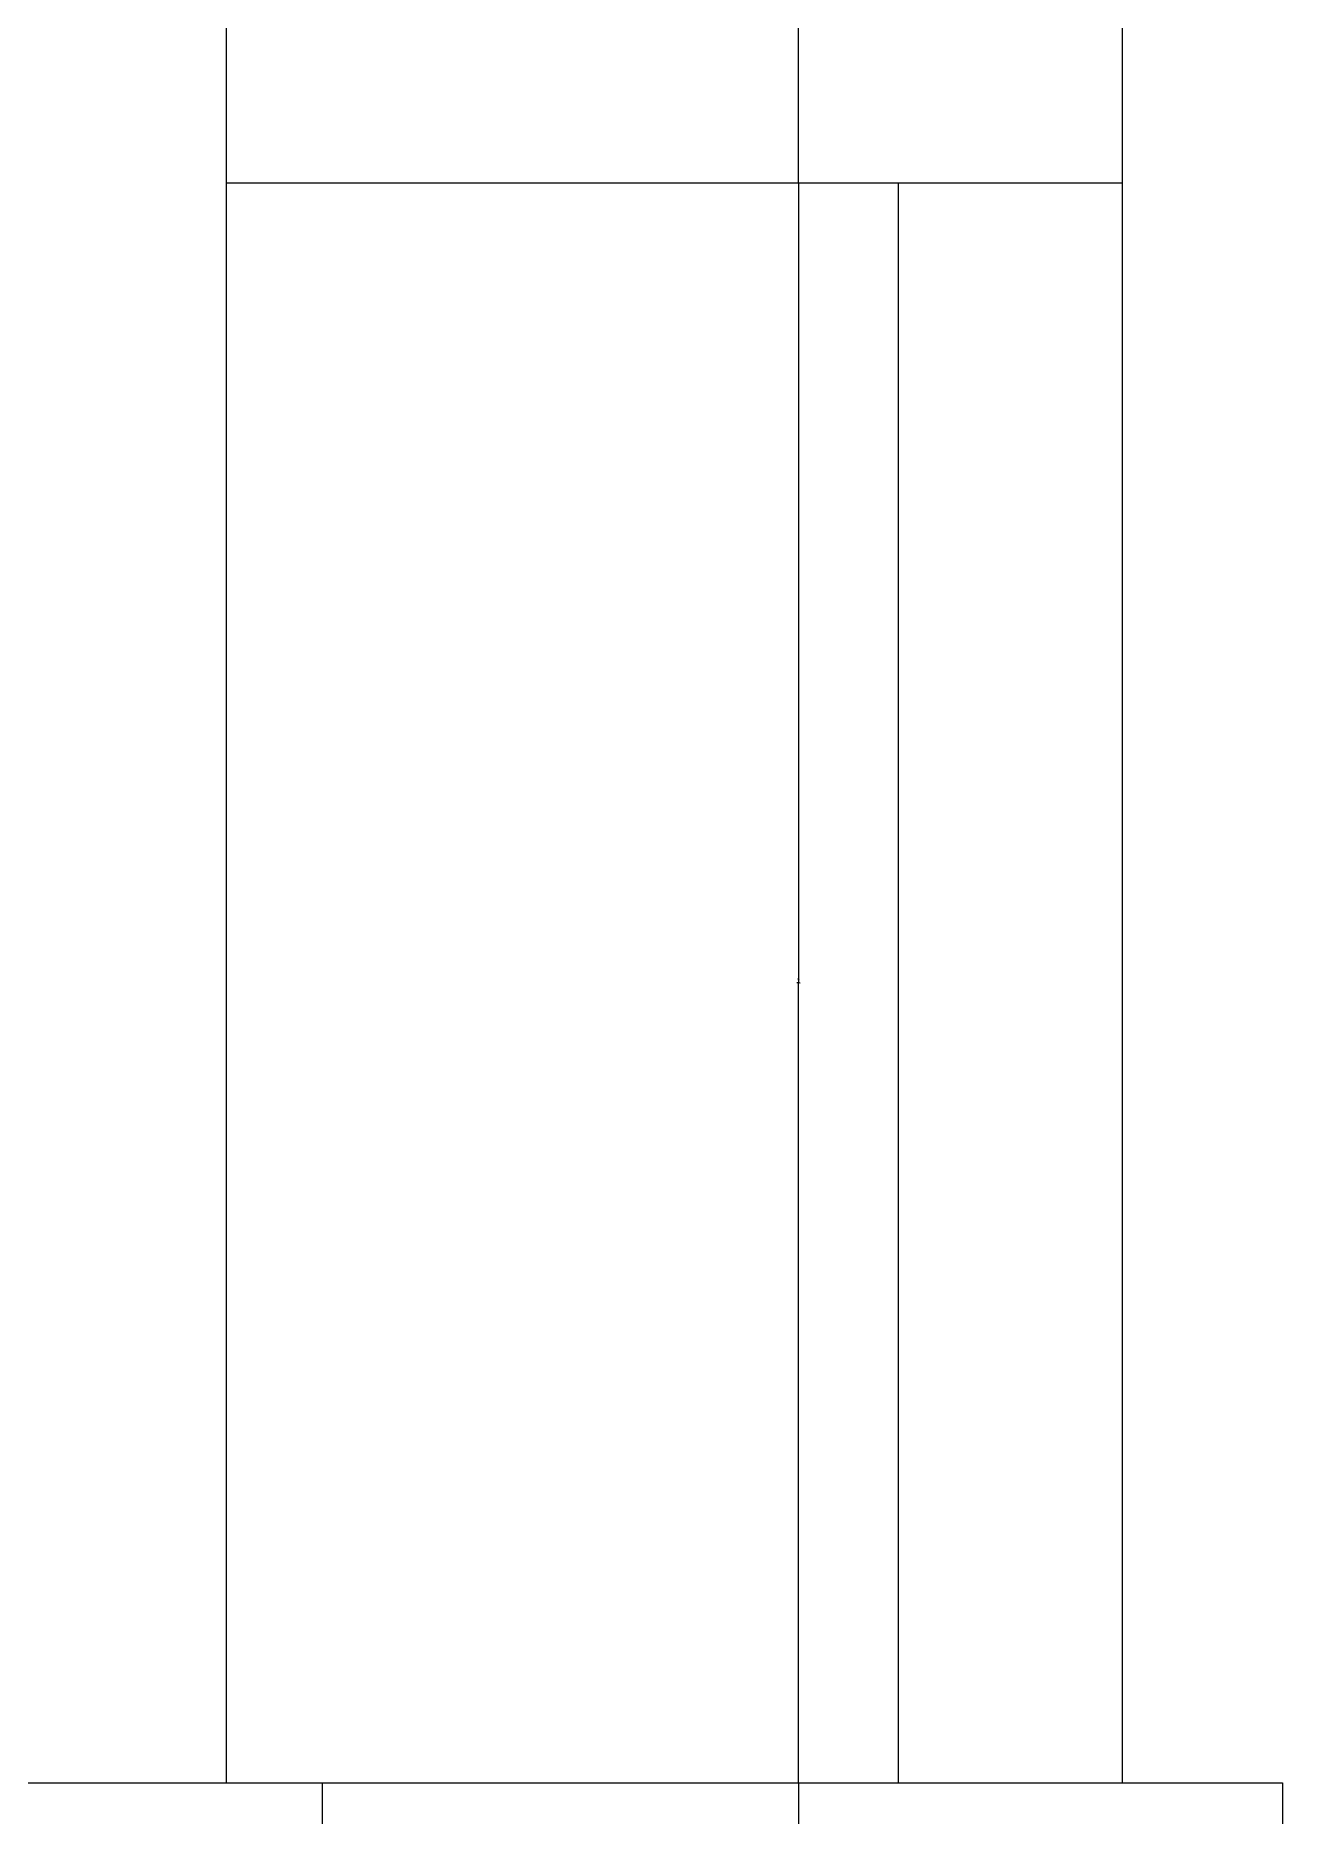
# Model space of a CAD drawing. Header units: metres. Extents: x -3162 to 6352, y -3306 to 1625.
# Drawn here: x 5962 to 6352, y -1812 to -1256 of the extents above; entities that cross this region are included whole.
import ezdxf

# ---------------------------------------------------------------- set-up
doc = ezdxf.new("R2010")
doc.units = ezdxf.units.M
for name, color, linetype in [('E_WALL', 255, 'Continuous'), ('LM', 141, 'Continuous'), ('PUB_DIM', 3, 'Continuous')]:
    doc.layers.add(name, color=color, linetype=linetype)
doc.dimstyles.get("Standard").update_dxf_attribs({"dimtxt": 2.5, "dimasz": 2.5, "dimexe": 1.25, "dimexo": 0.625, "dimtad": 1, "dimcen": 2.5, "dimazin": 3, "dimtfac": 1, "dimtmove": 0, "dimatfit": 3})

# ---------------------------------------------------------------- blocks, each defined once
blk = doc.blocks.new('*D30')
for p, q in [((6200.56, 198.47), (6200.56, -551.53)), ((6200.31, -551.53), (6200.06, -551.53)), ((6200.56, -1301.53), (6200.56, -551.53)), ((6200.56, -551.53), (6200.56, -551.53)), ((6200.81, -551.53), (6201.06, -551.53))]:
    blk.add_line(p, q)
at = {"layer": 'Defpoints'}
for p in [(6200.56, 198.47), (6200.56, -551.53), (6200.56, -1301.53)]:
    blk.add_point(p, dxfattribs=at)
at = {"layer": 'PUB_DIM', "insert": (6200.56, -550.405), "char_height": 1, "attachment_point": 5}
blk.add_mtext('0', dxfattribs=at)
blk = doc.blocks.new('*D36')
for p, q in [((6200.56, -1301.53), (6200.56, -1551.53)), ((6200.31, -1551.53), (6200.06, -1551.53)), ((6200.56, -1801.53), (6200.56, -1551.53)), ((6200.56, -1551.53), (6200.56, -1551.53)), ((6200.81, -1551.53), (6201.06, -1551.53))]:
    blk.add_line(p, q)
at = {"layer": 'Defpoints'}
for p in [(6200.56, -1301.53), (6200.56, -1551.53), (6200.56, -1801.53)]:
    blk.add_point(p, dxfattribs=at)
at = {"layer": 'PUB_DIM', "insert": (6200.56, -1550.405), "char_height": 1, "attachment_point": 5}
blk.add_mtext('0', dxfattribs=at)
blk = doc.blocks.new('*D37')
for p, q in [((6200.56, -1801.53), (6200.56, -1851.53)), ((6200.31, -1851.53), (6200.06, -1851.53)), ((6200.56, -1901.53), (6200.56, -1851.53)), ((6200.56, -1851.53), (6200.56, -1851.53)), ((6200.81, -1851.53), (6201.06, -1851.53))]:
    blk.add_line(p, q)
at = {"layer": 'Defpoints'}
for p in [(6200.56, -1801.53), (6200.56, -1851.53), (6200.56, -1901.53)]:
    blk.add_point(p, dxfattribs=at)
at = {"layer": 'PUB_DIM', "insert": (6200.56, -1850.405), "char_height": 1, "attachment_point": 5}
blk.add_mtext('0', dxfattribs=at)

msp = doc.modelspace()

# ---------------------------------------------------------------- linework, layer by layer
at = {"layer": 'E_WALL'}
for p, q in [((6301.7, 198.47), (6301.7, -1801.53)), ((4251.7, -1801.53), (6351.7, -1801.53)), ((6051.7, -1801.53), (6051.7, -1901.53)), ((6351.7, -1801.53), (6351.7, -1901.53))]:
    msp.add_line(p, q, dxfattribs=at)
at = {"layer": 'LM'}
for p, q in [((6021.7, 198.47), (6021.7, -1801.53)), ((6021.7, -1301.53), (6301.7, -1301.53)), ((6231.7, -1301.53), (6231.7, -1801.53))]:
    msp.add_line(p, q, dxfattribs=at)

# ---------------------------------------------------------------- dimensions: what is measured, and where the dimension line sits
at = {"layer": 'PUB_DIM'}
for base, p1, p2, picture, middle in [((6200.56, -551.53), (6200.56, -1301.53), (6200.56, 198.47), '*D30', (6200.56, -550.405)), ((6200.56, -1551.53), (6200.56, -1801.53), (6200.56, -1301.53), '*D36', (6200.56, -1550.405)), ((6200.56, -1851.53), (6200.56, -1901.53), (6200.56, -1801.53), '*D37', (6200.56, -1850.405))]:
    dim = msp.add_linear_dim(base=base, p1=p1, p2=p2, dimstyle='Standard', dxfattribs=at)
    dim.commit()
    dim.dimension.update_dxf_attribs({"geometry": picture, "text_midpoint": middle})

doc.saveas('drawing.dxf')
